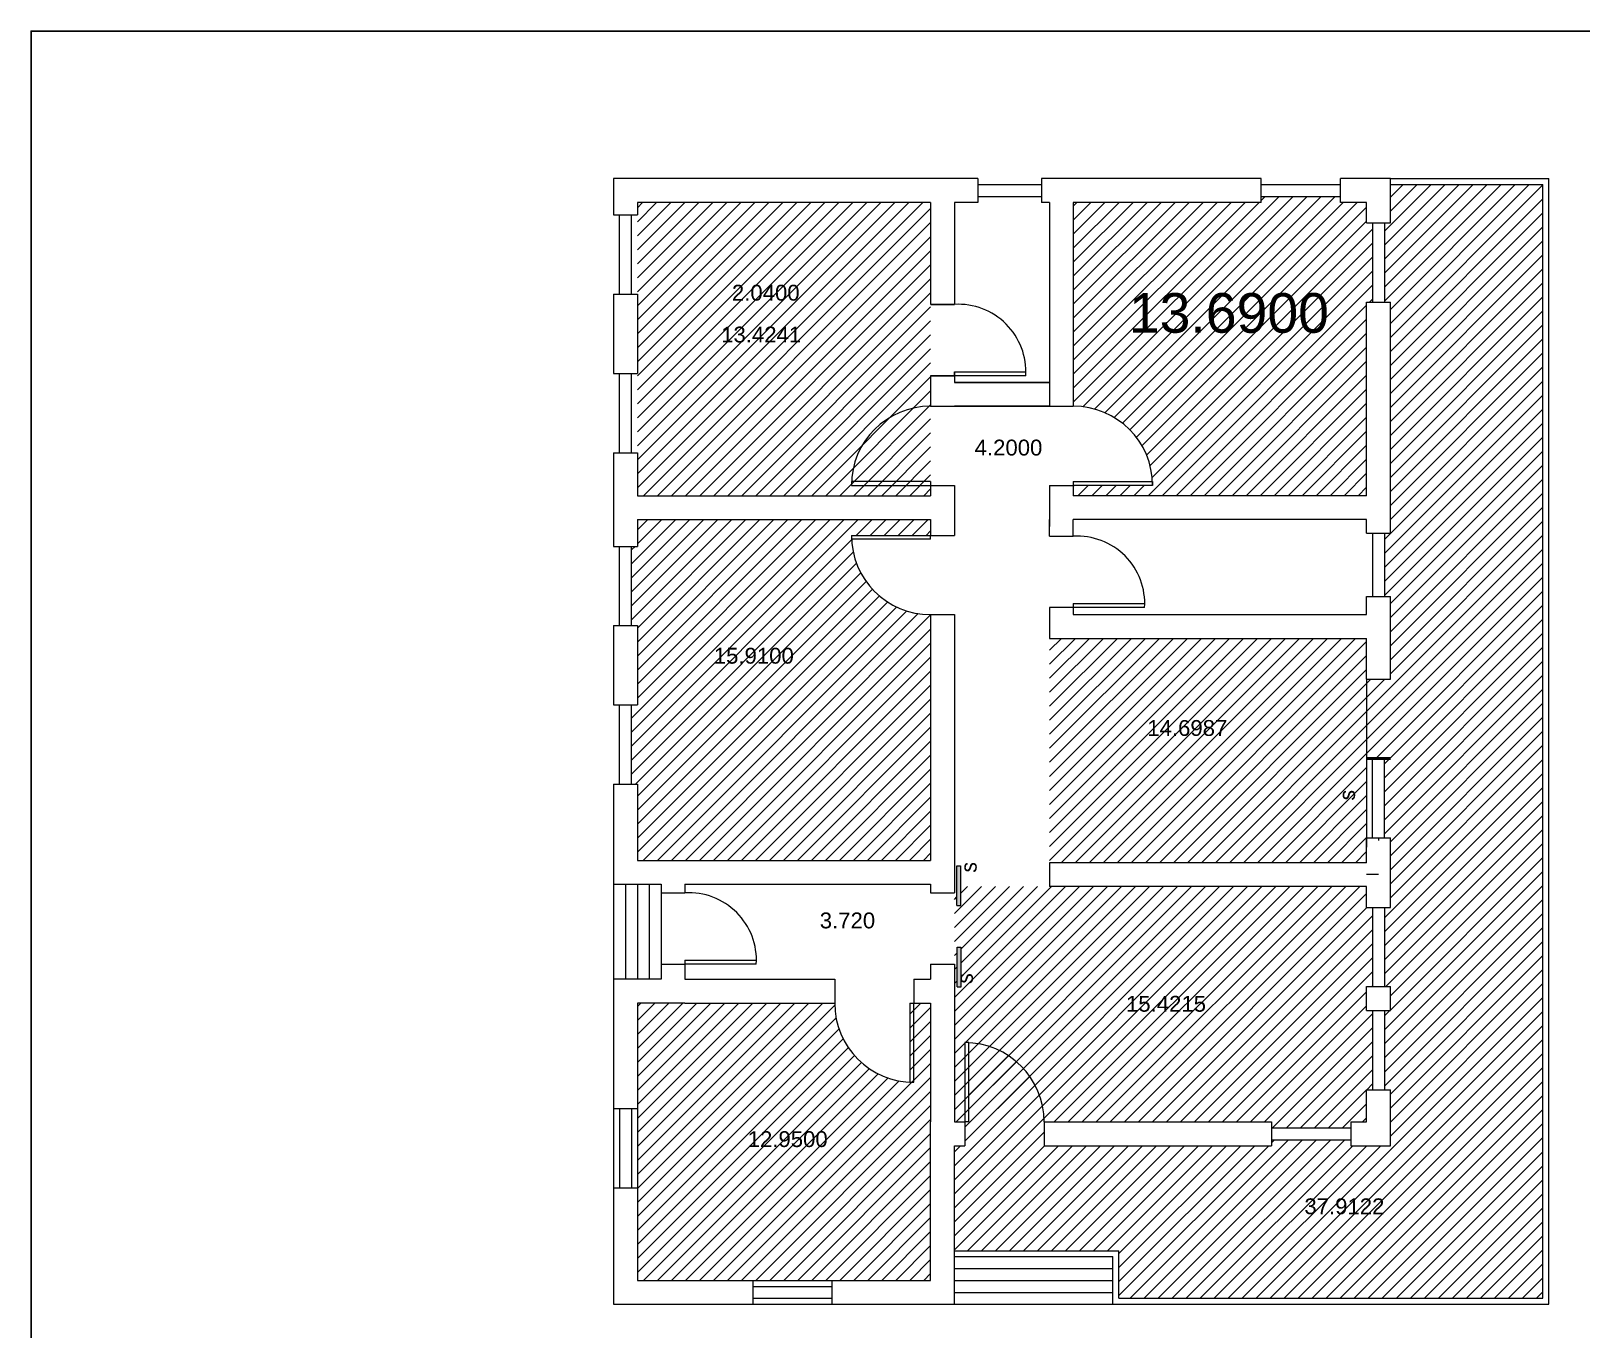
# Model space of a CAD drawing. Header units: inches. Extents: x -59 to 212, y 9 to 737.
# Drawn here: x 32.29 to 51.86, y 31.09 to 47.48 of the extents above; entities that cross this region are included whole.
import ezdxf

# ---------------------------------------------------------------- set-up
doc = ezdxf.new("R2010")
doc.units = ezdxf.units.IN
doc.header["$MEASUREMENT"] = 0
doc.layers.add('A_WALL_3D', color=1, linetype='Continuous')
doc.styles.get("Standard").update_dxf_attribs({"font": 'arial.ttf'})
doc.styles.add('STYLUS', font='stylu.ttf')

msp = doc.modelspace()

# ---------------------------------------------------------------- hatches: boundary and pattern name
at = {"lineweight": 0, "true_color": 0x4554a5}
h = msp.add_hatch(dxfattribs=at)
h.set_pattern_fill('ANSI31', color=175)
h.paths.add_polyline_path([(51.36826, 45.53754), (49.44326, 45.53754), (49.44326, 45.05522), (49.36826, 45.05522), (49.36826, 44.05522), (49.44326, 44.05522), (49.44326, 41.14082), (49.36826, 41.14082), (49.36826, 40.34082), (49.44326, 40.34082), (49.44326, 39.29834), (49.14326, 39.29834), (49.14326, 38.29834), (49.36826, 38.29834), (49.36826, 37.29834), (49.44326, 37.29834), (49.44326, 36.41903), (49.36826, 36.41903), (49.36826, 35.41903), (49.44326, 35.41903), (49.44326, 35.11903), (49.36826, 35.11903), (49.36826, 34.11903), (49.44326, 34.11903), (49.44326, 33.41254), (48.94464, 33.41254), (48.94464, 33.48754), (47.94464, 33.48754), (47.94464, 33.41254), (45.07529, 33.41254), (45.07529, 33.7141, 0.39923536), (44.12513, 34.7113), (44.12529, 33.71255), (44.07529, 33.71255), (44.07529, 33.71254), (44.07529, 33.41254), (43.94326, 33.41254), (43.94326, 32.08754), (46.01826, 32.08754), (46.01826, 31.48754), (51.36826, 31.48754)])
at = {"lineweight": 0, "true_color": 0x642165}
h = msp.add_hatch(dxfattribs=at)
h.set_pattern_fill('ANSI31', color=219)
h.paths.add_polyline_path([(43.64326, 45.31254), (39.94326, 45.31254), (39.94326, 41.61254), (43.64326, 41.61254)])
h.paths.add_polyline_path([(42.64326, 41.74092), (42.64325, 41.79248), (42.6445, 41.79248, 0.01289479)], flags=16)
h = msp.add_hatch(dxfattribs=at)
h.set_pattern_fill('ANSI31', color=219)
h.paths.add_polyline_path([(46.44201, 41.79265), (46.44326, 41.79265), (46.44325, 41.74265), (45.44326, 41.74281), (45.44326, 41.61254), (49.14326, 41.61254), (49.14326, 44.05522), (49.21826, 44.05522), (49.21826, 45.05522), (49.14326, 45.05522), (49.14326, 45.31254), (48.81222, 45.31254), (48.81222, 45.38754), (47.81222, 45.38754), (47.81222, 45.31254), (45.44326, 45.31254), (45.44326, 42.74282, -0.39968395)])
h = msp.add_hatch(dxfattribs=at)
h.set_pattern_fill('ANSI31', color=219)
h.paths.add_polyline_path([(43.64326, 40.11254, -0.4142628), (42.64326, 41.11271), (43.64326, 41.11254), (43.64326, 41.31254), (39.94326, 41.31254), (39.94326, 40.97369), (39.86826, 40.97369), (39.86826, 39.97369), (39.94326, 39.97369), (39.94326, 38.97369), (39.86826, 38.97369), (39.86826, 37.97369), (39.94326, 37.97369), (39.94326, 37.01254), (40.54326, 37.01254), (43.64326, 37.01254)])
at = {"lineweight": 0}
h = msp.add_hatch(dxfattribs=at)
h.set_pattern_fill('ANSI31', color=1)
h.paths.add_polyline_path([(49.14326, 39.29834), (49.14326, 39.81254), (45.14326, 39.81254), (45.14326, 36.98273), (49.14326, 36.98273), (49.14326, 37.29834)])
h.paths.add_polyline_path([(49.12298, 37.69564), (49.13405, 37.94444), (48.67111, 37.96504), (48.66004, 37.71624)], flags=24)
h = msp.add_hatch(color=7, dxfattribs=at)
h.dxf.hatch_style = 1
h.paths.add_polyline_path([(44.02033, 36.94213), (43.97549, 36.94213), (43.97549, 36.44213), (44.02033, 36.44213)])
at = {"lineweight": 0, "true_color": 0xf27172}
h = msp.add_hatch(dxfattribs=at)
h.set_pattern_fill('ANSI31', color=11)
h.paths.add_polyline_path([(49.21826, 36.41903), (49.14326, 36.41903), (49.14326, 36.68273), (45.14326, 36.68273), (44.02033, 36.68273), (44.02033, 36.44213), (43.97549, 36.44213), (43.97549, 36.68273), (43.94326, 36.68273), (43.94326, 36.60215), (43.94326, 35.70215), (43.94326, 33.71254), (44.07529, 33.71254), (44.07529, 33.41254), (45.07529, 33.41254), (45.07529, 33.71254), (47.94464, 33.71254), (47.94464, 33.63754), (48.94464, 33.63754), (48.94464, 33.71254), (49.14326, 33.71254), (49.14326, 34.11903), (49.21826, 34.11903), (49.21826, 35.11903), (49.14326, 35.11903), (49.14326, 35.41903), (49.21826, 35.41903)])
h.paths.add_polyline_path([(44.02229, 35.91753), (44.02229, 35.41753), (43.97745, 35.41753), (43.97745, 35.91753)], flags=16)
h.paths.add_polyline_path([(44.07357, 34.71254), (44.12513, 34.71255), (44.12513, 34.7113, 0.01289479)], flags=16)
h.paths.add_polyline_path([(44.30167, 35.38338), (44.31275, 35.63218), (43.84981, 35.65279), (43.83874, 35.40398)], flags=9)
at = {"lineweight": 0}
h = msp.add_hatch(color=7, dxfattribs=at)
h.dxf.hatch_style = 1
h.paths.add_polyline_path([(44.02229, 35.91753), (43.97745, 35.91753), (43.97745, 35.41753), (44.02229, 35.41753)])
h = msp.add_hatch(dxfattribs=at)
h.set_pattern_fill('ANSI31', color=3)
h.paths.add_polyline_path([(42.43201, 35.21254, 0.39968629), (43.38217, 34.21378), (43.38201, 35.21254), (43.43201, 35.21254), (43.64326, 35.21254), (43.64326, 33.71254), (43.64326, 31.71254), (39.94326, 31.71254), (39.94326, 35.21254), (40.54326, 35.21254)])

# ---------------------------------------------------------------- linework, layer by layer
for p, q in [((44.2396, 45.61254), (39.64326, 45.61254)), ((39.64326, 45.61254), (39.64326, 45.15514)), ((44.2396, 45.61254), (44.2396, 45.31254)), ((47.81222, 45.61254), (45.0396, 45.61254)), ((45.0396, 45.61254), (45.0396, 45.31254)), ((47.81222, 45.31254), (47.81222, 45.61254)), ((49.44326, 45.61254), (48.81222, 45.61254)), ((48.81222, 45.31254), (48.81222, 45.61254)), ((49.44326, 45.05522), (49.44326, 45.61254)), ((44.2396, 45.53754), (45.0396, 45.53754)), ((47.81222, 45.53754), (48.81222, 45.53754)), ((43.64326, 45.31254), (39.94326, 45.31254)), ((39.94326, 45.31254), (39.94326, 45.15514)), ((43.64326, 45.31254), (43.64326, 44.02595)), ((44.2396, 45.31254), (43.94326, 45.31254)), ((43.94326, 45.31254), (43.94326, 44.02595)), ((44.2396, 45.38754), (45.0396, 45.38754)), ((45.14326, 45.31254), (45.0396, 45.31254)), ((45.14326, 45.31254), (45.14326, 42.74265)), ((47.81222, 45.31254), (45.44326, 45.31254)), ((45.44326, 45.31254), (45.44326, 42.74265)), ((47.81222, 45.38754), (48.81222, 45.38754)), ((49.14326, 45.31254), (48.81222, 45.31254)), ((49.14326, 45.05522), (49.14326, 45.31254)), ((39.64326, 45.15514), (39.94326, 45.15514)), ((39.71826, 44.15514), (39.71826, 45.15514)), ((39.86826, 44.15514), (39.86826, 45.15514)), ((49.14326, 45.05522), (49.44326, 45.05522)), ((49.21826, 45.05522), (49.21826, 44.05522)), ((49.36826, 45.05522), (49.36826, 44.05522)), ((39.64326, 44.15514), (39.64326, 43.15514)), ((39.64326, 44.15514), (39.94326, 44.15514)), ((39.94326, 44.15514), (39.94326, 43.15514)), ((49.14326, 41.61254), (49.14326, 44.05522)), ((49.14326, 44.05522), (49.44326, 44.05522)), ((49.44326, 41.14082), (49.44326, 44.05522)), ((39.64326, 43.15514), (39.94326, 43.15514)), ((39.71826, 42.15514), (39.71826, 43.15514)), ((39.86826, 42.15514), (39.86826, 43.15514)), ((43.64326, 43.12597), (43.64326, 42.74265)), ((43.94326, 43.12597), (43.94326, 43.04265)), ((39.64326, 42.15514), (39.64326, 41.46254)), ((39.64326, 42.15514), (39.94326, 42.15514)), ((39.94326, 42.15514), (39.94326, 41.61254)), ((43.64326, 41.74265), (43.64326, 41.61254)), ((43.94326, 41.74265), (43.94326, 41.11254)), ((45.14326, 41.74265), (45.14326, 41.22472)), ((45.44326, 41.74265), (45.44326, 41.61254)), ((39.94326, 41.61254), (43.64326, 41.61254)), ((49.14326, 41.61254), (45.44326, 41.61254)), ((39.64326, 41.46254), (39.64326, 40.97369)), ((39.94326, 41.31254), (39.94326, 40.97369)), ((39.94326, 41.31254), (43.64326, 41.31254)), ((43.64326, 41.31254), (43.64326, 41.11254)), ((45.14326, 41.10071), (45.14326, 41.31254)), ((45.44326, 41.10071), (45.44326, 41.31254)), ((49.14326, 41.31254), (45.44326, 41.31254)), ((49.14326, 41.14082), (49.14326, 41.31254)), ((43.64325, 41.06254), (43.64326, 41.11254)), ((43.64326, 41.11254), (43.94326, 41.11254)), ((49.14326, 41.14082), (49.44326, 41.14082)), ((49.21826, 41.14082), (49.21826, 40.34082)), ((49.36826, 41.14082), (49.36826, 40.34082)), ((39.64326, 40.97369), (39.94326, 40.97369)), ((39.71826, 39.97369), (39.71826, 40.97369)), ((39.86826, 39.97369), (39.86826, 40.97369)), ((49.14326, 40.11254), (49.14326, 40.34082)), ((49.14326, 40.34082), (49.44326, 40.34082)), ((49.44326, 39.29834), (49.44326, 40.34082)), ((45.14326, 40.20071), (45.14326, 39.81254)), ((45.44326, 40.20071), (45.44326, 40.11254)), ((39.64326, 39.97369), (39.64326, 38.97369)), ((39.64326, 39.97369), (39.94326, 39.97369)), ((39.94326, 39.97369), (39.94326, 38.97369)), ((43.64326, 40.11254), (43.64326, 37.01254)), ((43.64326, 40.11254), (43.94326, 40.11254)), ((43.94326, 40.11254), (43.94326, 36.60215)), ((45.44326, 40.11254), (49.14326, 40.11254)), ((45.14326, 39.81254), (49.14326, 39.81254)), ((49.14326, 39.29834), (49.14326, 39.81254)), ((49.14326, 39.29834), (49.44326, 39.29834)), ((49.14326, 39.29834), (49.14326, 37.17854)), ((39.64326, 38.97369), (39.94326, 38.97369)), ((39.71826, 37.97369), (39.71826, 38.97369)), ((39.86826, 37.97369), (39.86826, 38.97369)), ((49.14326, 38.30834), (49.44326, 38.30834)), ((49.14326, 38.29834), (49.44326, 38.29834)), ((49.14326, 38.28834), (49.44326, 38.28834)), ((49.21826, 37.29834), (49.21826, 38.28834)), ((49.36826, 37.29834), (49.36826, 38.28834)), ((39.64326, 37.97369), (39.64326, 36.71254)), ((39.64326, 37.97369), (39.94326, 37.97369)), ((39.94326, 37.97369), (39.94326, 37.01254)), ((49.14326, 36.98273), (49.14326, 37.29834)), ((49.14326, 37.29834), (49.44326, 37.29834)), ((49.44326, 36.41903), (49.44326, 37.29834)), ((39.94326, 37.01254), (40.54326, 37.01254)), ((40.54326, 37.01254), (43.64326, 37.01254)), ((49.14326, 36.98273), (45.14326, 36.98273)), ((45.14326, 36.98273), (45.14326, 36.68273)), ((39.64326, 36.71254), (40.24326, 36.71254)), ((40.24326, 36.71254), (40.24326, 36.60215)), ((40.24326, 36.60215), (40.54326, 36.60215)), ((40.54326, 36.71254), (40.54326, 36.60215)), ((40.54326, 36.71254), (43.64326, 36.71254)), ((43.64326, 36.71254), (43.64326, 36.60215)), ((43.64326, 36.60215), (43.94326, 36.60215)), ((49.14326, 36.68273), (45.14326, 36.68273)), ((49.14326, 36.41903), (49.14326, 36.68273)), ((49.14326, 36.41903), (49.44326, 36.41903)), ((49.21826, 36.41903), (49.21826, 35.41254)), ((49.36826, 36.41903), (49.36826, 35.41254)), ((40.24326, 35.70215), (40.24326, 35.51254)), ((40.24326, 35.70215), (40.54326, 35.70215)), ((40.54326, 35.70215), (40.54326, 35.51254)), ((43.64326, 35.70215), (43.64326, 35.51254)), ((43.64326, 35.70215), (43.94326, 35.70215)), ((43.94326, 35.70215), (43.94326, 33.71254)), ((40.24326, 35.51254), (39.64326, 35.51254)), ((39.64326, 35.51254), (39.64326, 31.41254)), ((40.54326, 35.51254), (42.43201, 35.51254)), ((42.43201, 35.51254), (42.43201, 35.21254)), ((43.43201, 35.51254), (43.64326, 35.51254)), ((43.43201, 35.51254), (43.43201, 35.21254)), ((49.14326, 35.11903), (49.14326, 35.41903)), ((49.14326, 35.41903), (49.44326, 35.41903)), ((49.44326, 35.11903), (49.44326, 35.41903)), ((40.54326, 35.21254), (39.94326, 35.21254)), ((39.94326, 35.21254), (39.94326, 31.71254)), ((40.54326, 35.21254), (42.43201, 35.21254)), ((43.43201, 35.21254), (43.64326, 35.21254)), ((43.64326, 35.21254), (43.64326, 33.71254)), ((49.14326, 35.11903), (49.44326, 35.11903)), ((49.21826, 35.11903), (49.21826, 34.11903)), ((49.36826, 35.11903), (49.36826, 34.11903)), ((49.14326, 33.71254), (49.14326, 34.11903)), ((49.14326, 34.11903), (49.44326, 34.11903)), ((49.44326, 33.41254), (49.44326, 34.11903)), ((39.64326, 33.88171), (39.94326, 33.88171)), ((39.71826, 33.88171), (39.71826, 32.88171)), ((39.86826, 33.88171), (39.86826, 32.88171)), ((43.64326, 31.71254), (43.64326, 33.71254)), ((43.94326, 33.71254), (44.07529, 33.71254)), ((44.07529, 33.71254), (44.07529, 33.41254)), ((45.07529, 33.71254), (47.94464, 33.71254)), ((45.07529, 33.71254), (45.07529, 33.41254)), ((47.94464, 33.71254), (47.94464, 33.41254)), ((48.94464, 33.71254), (49.14326, 33.71254)), ((48.94464, 33.71254), (48.94464, 33.41254)), ((47.94464, 33.63754), (48.94464, 33.63754)), ((47.94464, 33.48754), (48.94464, 33.48754)), ((43.94326, 33.41254), (44.07529, 33.41254)), ((43.94326, 31.41254), (43.94326, 33.41254)), ((45.07529, 33.41254), (47.94464, 33.41254)), ((48.94464, 33.41254), (49.44326, 33.41254)), ((39.64326, 32.88171), (39.94326, 32.88171)), ((39.94326, 31.71254), (43.64326, 31.71254)), ((41.39833, 31.71254), (41.39833, 31.41254)), ((42.39833, 31.71254), (42.39833, 31.41254)), ((39.64326, 31.41254), (43.94326, 31.41254))]:
    msp.add_line(p, q, dxfattribs=at)
at = {"color": 2, "lineweight": 0}
for p, q in [((49.44326, 45.61254), (51.44326, 45.61254)), ((49.44326, 45.53754), (49.44326, 45.61254)), ((51.44326, 31.41254), (51.44326, 45.61254)), ((49.44326, 45.53754), (51.36826, 45.53754)), ((51.36826, 31.48754), (51.36826, 45.53754)), ((44.84326, 43.12597), (43.94326, 43.12612)), ((43.94327, 43.17612), (44.84327, 43.17597)), ((43.64325, 41.79265), (42.64325, 41.79248)), ((42.64325, 41.79248), (42.64326, 41.74248)), ((42.64326, 41.74248), (43.64326, 41.74265)), ((43.64325, 41.79265), (43.64325, 41.74265)), ((46.44325, 41.74265), (45.44325, 41.74281)), ((45.44326, 41.79281), (46.44326, 41.79265)), ((45.44326, 41.79281), (45.44326, 41.74281)), ((46.44326, 41.79265), (46.44325, 41.74265)), ((42.64326, 41.11271), (43.64326, 41.11254)), ((43.64325, 41.06254), (42.64325, 41.06271)), ((45.44327, 40.25088), (45.44326, 40.20088)), ((46.34326, 40.20073), (45.44326, 40.20088)), ((45.44327, 40.25088), (46.34327, 40.25073)), ((43.97549, 36.44213), (43.97549, 36.94213)), ((43.97549, 36.94213), (44.02033, 36.94213)), ((44.02033, 36.94213), (44.02033, 36.44213)), ((39.64326, 36.71254), (39.64326, 35.51254)), ((39.79326, 36.71254), (39.79326, 35.51254)), ((39.94326, 36.71254), (39.94326, 35.51254)), ((40.09326, 36.71254), (40.09326, 35.51254)), ((40.24326, 36.71254), (40.24326, 35.51254)), ((43.97549, 36.44213), (44.02549, 36.44213)), ((43.97745, 35.91753), (44.02229, 35.91753)), ((43.97745, 35.41753), (43.97745, 35.91753)), ((44.02229, 35.91753), (44.02229, 35.41753)), ((41.44326, 35.70215), (40.54326, 35.7023)), ((40.54327, 35.7523), (41.44327, 35.75215)), ((40.54327, 35.7523), (40.54327, 35.7023)), ((43.97745, 35.41753), (44.02745, 35.41753)), ((43.38201, 35.21254), (43.38217, 34.21254)), ((43.38201, 35.21254), (43.43201, 35.21254)), ((43.43217, 34.21254), (43.43201, 35.21254)), ((44.12513, 34.71255), (44.07513, 34.71254)), ((44.07513, 34.71254), (44.07529, 33.71254)), ((44.12529, 33.71255), (44.12513, 34.71255)), ((43.38195, 34.21545), (43.43195, 34.21546)), ((44.12529, 33.71255), (44.07529, 33.71255)), ((43.94326, 32.08754), (46.01826, 32.08754)), ((43.94326, 32.01254), (45.94326, 32.01254)), ((45.94326, 31.41254), (45.94326, 32.01254)), ((46.01826, 31.48754), (46.01826, 32.08754)), ((43.94326, 31.86254), (45.94326, 31.86254)), ((43.94326, 31.71254), (45.94326, 31.71254)), ((43.94326, 31.56254), (45.94326, 31.56254)), ((43.94326, 31.41254), (51.44326, 31.41254)), ((46.01826, 31.48754), (51.36826, 31.48754))]:
    msp.add_line(p, q, dxfattribs=at)
for p, q in [((43.94343, 44.02595), (43.64343, 44.02595)), ((43.94326, 43.12597), (43.64326, 43.12597)), ((43.94326, 43.12612), (43.94326, 43.17612)), ((43.94326, 43.04265), (45.14326, 43.04265)), ((43.94326, 42.74265), (45.14326, 42.74265))]:
    msp.add_line(p, q)
at = {"color": 7, "lineweight": 0}
for p, q in [((43.64326, 42.74265), (43.94326, 42.74265)), ((45.14326, 42.74265), (45.44326, 42.74265)), ((43.64326, 41.74265), (43.94326, 41.74265)), ((45.14326, 41.74265), (45.44326, 41.74265)), ((45.14326, 41.10071), (45.44326, 41.10071)), ((45.44326, 40.20071), (45.14326, 40.20071))]:
    msp.add_line(p, q, dxfattribs=at)
at = {"color": 5, "lineweight": 0}
for p, q in [((49.29326, 37.29834), (49.29326, 37.26254)), ((49.29326, 36.83273), (49.14326, 36.83273))]:
    msp.add_line(p, q, dxfattribs=at)
at = {"color": 0, "lineweight": 0}
for p, q in [((41.39833, 31.63754), (42.39833, 31.63754)), ((41.39833, 31.48754), (42.39833, 31.48754))]:
    msp.add_line(p, q, dxfattribs=at)
msp.add_lwpolyline([(71.43018, 47.4751), (32.29208, 47.4751), (32.29208, 11.72189), (71.43018, 11.72189)], close=True)
at = {"layer": 'A_WALL_3D', "color": 2, "lineweight": 0}
for centre, radius, start, end in [((43.99392, 43.1766), 0.85085, 356.588656, 453.4018), ((43.64326, 41.74265), 1, 90.009705, 180.009631), ((45.44325, 41.74281), 1, 359.990369, 89.990295), ((43.64326, 41.11254), 1, 179.990369, 269.990295), ((45.49392, 40.25136), 0.85085, 356.588656, 453.4018), ((40.59392, 35.75277), 0.85085, 356.588656, 93.4018), ((43.43201, 35.21254), 1, 180.009705, 270.009631), ((44.07529, 33.71254), 1, 0.009705, 90.009631)]:
    msp.add_arc(centre, radius, start, end, dxfattribs=at)

# ---------------------------------------------------------------- texts
at = {"attachment_point": 1}
for s, insert, char_height, width in [('2.0400', (41.13529, 44.27369), 0.2, 0.8746658), (' 13.6900', (45.94983, 44.16869), 0.5, 2.8198158), (' 13.4241', (40.92231, 43.74591), 0.2, 1.0881037), ('4.2000', (44.19807, 42.32005), 0.2, 0.8795362), ('15.9100', (40.90695, 39.69387), 0.2, 1.0144748), ('14.6987', (46.37629, 38.78222), 0.2, 1.015191), ('3.720', (42.24386, 36.35435), 0.2, 0.7077831), ('15.4215', (46.10763, 35.30293), 0.2, 1.0167667), ('12.9500', (41.33442, 33.59556), 0.2, 1.0144748), (' 37.9122', (48.28093, 32.74789), 0.2, 1.1264939)]:
    msp.add_mtext(s, dxfattribs=dict(at, insert=insert, char_height=char_height, width=width))
at = {"color": 2, "lineweight": 0, "char_height": 0.2, "attachment_point": 1, "rotation": 87.451772, "style": 'STYLUS'}
for insert in [(48.79427, 37.77351), (44.02033, 36.8636), (43.97297, 35.46125)]:
    msp.add_mtext_dynamic_manual_height_columns('s', width=0.1453898, gutter_width=2.12639, heights=[0], dxfattribs=dict(at, insert=insert))

doc.saveas('drawing.dxf')
